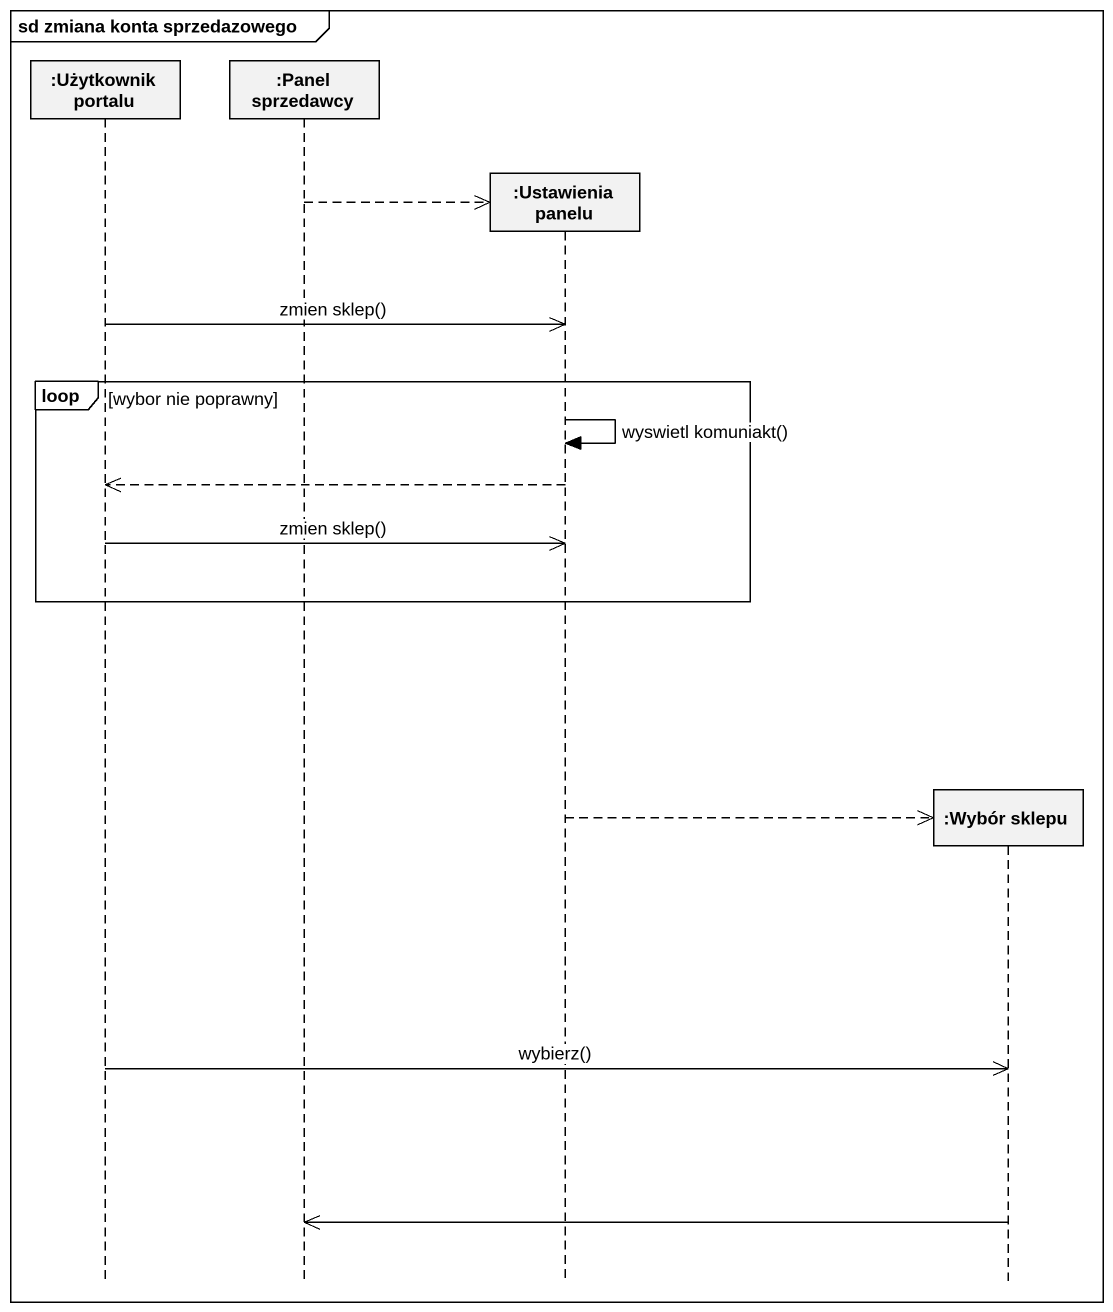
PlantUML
@startuml
mainframe sd zmiana konta sprzedazowego
hide footbox
participant ":Użytkownik portalu" as Użytkownik_portalu
participant ":Panel sprzedawcy" as Panel_sprzedawcy
participant ":Ustawienia panelu" as Ustawienia_panelu
participant ":Wybór sklepu" as Wybór_sklepu

Panel_sprzedawcy -->> Ustawienia_panelu **
Użytkownik_portalu ->> Ustawienia_panelu : zmien sklep()
loop wybor nie poprawny
  Ustawienia_panelu -> Ustawienia_panelu : wyswietl komuniakt()
  Ustawienia_panelu -->> Użytkownik_portalu
  Użytkownik_portalu ->> Ustawienia_panelu : zmien sklep()
end
Ustawienia_panelu -->> Wybór_sklepu **
Użytkownik_portalu ->> Wybór_sklepu : wybierz()
Wybór_sklepu ->> Panel_sprzedawcy
@enduml
